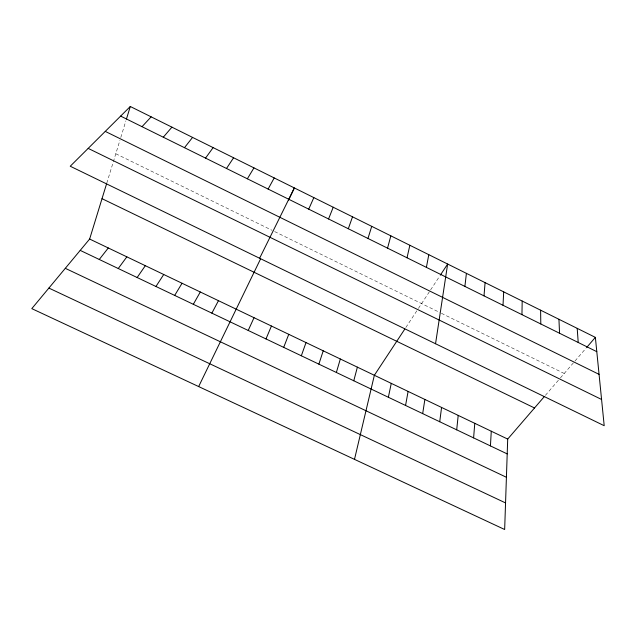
<?xml version="1.0" encoding="UTF-8"?>
<svg xmlns="http://www.w3.org/2000/svg" width="636" height="636" viewBox="0 0 636 636"><rect width="100%" height="100%" fill="white"/><g stroke="black" fill="none" stroke-linecap="round" stroke-linejoin="round"><path stroke-width="0.48" stroke-dasharray="3.18 2.39" d="M106.776 183.152L119.95 140.214M120.784 137.487L125.88 120.872M405.848 327.476L417.876 309.223M418.409 308.42L430.055 290.739M430.596 289.921L439.786 275.968M545.41 395.33L559.799 378.643M560.427 377.903L574.356 361.749M575 361.002L585.979 348.266M115.8 153.745L272.017 230.288M274.641 231.576L439.699 312.459M441.416 313.302L564.243 373.483"/><path stroke-width="0.95" d="M521.949 314.645L522.188 301.043M544.178 396.761L507.703 439.078L504.658 529.51L31.8 308.627L89.636 239.041L106.49 184.09M503.02 305.28L503.68 291.852M490.435 445.916L491.27 431.216M473.605 437.886L474.774 423.322M484.004 295.867L485.085 282.623M456.696 429.833L458.206 415.395M464.892 286.415L466.411 273.353M439.722 421.74L441.575 407.438M435.541 343.75L447.649 264.035L440.311 275.173M422.678 413.615L424.872 399.448M405.561 405.458L408.105 391.426M426.398 267.374L428.799 254.678M388.365 397.262L391.267 383.365M407.016 257.787L409.862 245.281M354.498 459.367L374.358 375.28L404.814 329.05M353.775 380.773L357.376 367.155M387.547 248.151L390.838 235.837M336.365 372.481L340.332 358.998M126.437 119.075L130.293 106.49L595.368 337.374L604.2 425.707L70.238 166.234L130.293 106.49M367.974 238.468L371.718 226.344M318.882 364.15L323.215 350.81M348.313 228.737L352.519 216.812M301.329 355.778L306.019 342.581M283.696 347.375L288.76 334.321M328.558 218.967L333.224 207.233M265.991 338.94L271.429 326.03M308.714 209.149L313.842 197.613M248.215 330.466L254.026 317.698M260.545 258.947L198.655 386.569M288.569 200.117L294.365 187.946L259.615 258.264M211.875 313.143L218.458 300.685M268.114 189.059L274.203 177.937M193.32 304.302L200.292 291.996M247.364 178.796L253.947 167.88M174.677 295.414L182.055 283.266M155.947 286.486L163.73 274.498M226.503 168.476L233.587 157.768M137.138 277.527L145.326 265.689M205.539 158.102L213.132 147.616M118.248 268.519L126.85 256.849M99.272 259.472L108.287 247.968M184.48 147.679L192.573 137.408M163.301 137.209L171.919 127.152M586.607 347.542L595.368 337.374M142.027 126.675L151.153 116.849M48.885 288.076L505.556 502.925M65.301 268.32L506.415 477.27M80.208 250.385L507.202 453.905M89.636 239.041L507.703 439.078M102.022 198.671L534.518 407.97M88.181 148.387L601.577 399.464M105.266 131.39L599.064 374.358M120.633 116.102L596.799 351.676M577.202 328.351L578.219 342.478M558.941 319.288L559.553 333.248M540.608 310.185L540.799 323.97"/></g></svg>
